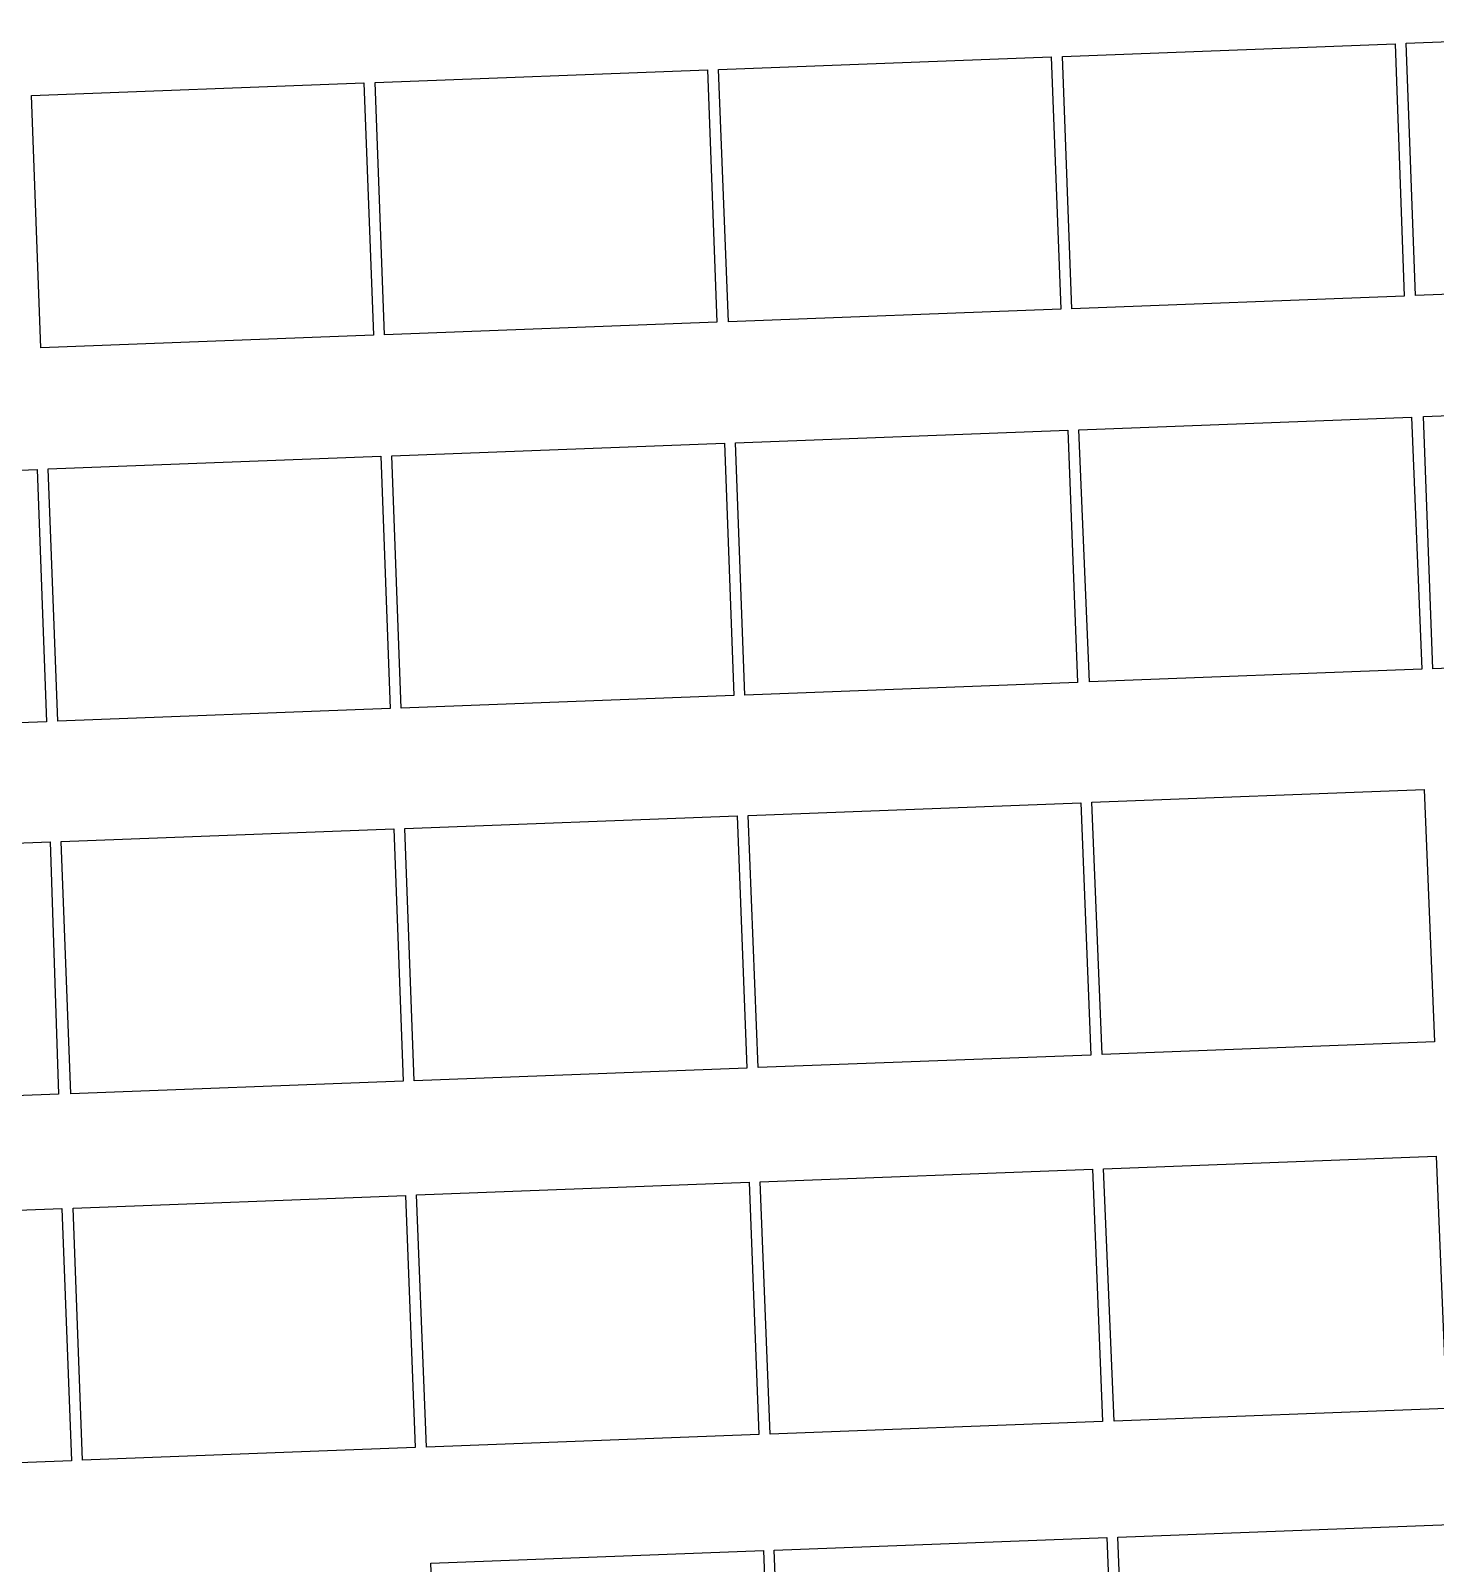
# Model space of a CAD drawing. Header units: metres. Extents: x 1956498 to 1957612, y 2277909 to 2278547.
# Drawn here: x 1956561.57 to 1956593.42, y 2278179.68 to 2278214.42 of the extents above; entities that cross this region are included whole.
import ezdxf

# ---------------------------------------------------------------- set-up
doc = ezdxf.new("R2010")
doc.units = ezdxf.units.M
doc.layers.add('PVcase PV Modules (full frames)', color=142, linetype='Continuous')

# ---------------------------------------------------------------- blocks, each defined once
blk = doc.blocks.new('3P6@20DEG F FX ID1 PVBlock')
at = {"color": 0, "transparency": 33554687}
blk.add_polyline3d([(0, 0, 2.084), (7.54, 0.287, 2.084), (7.757, -5.433, 0), (0.218, -5.72, 0)], close=True, dxfattribs=at)

msp = doc.modelspace()

# ---------------------------------------------------------------- block references
at = {"layer": 'PVcase PV Modules (full frames)', "color": 144, "true_color": 0x007ca5, "transparency": 33554687, "extrusion": (0.000841149, 3.20196e-05, 1), "rotation": 359.9999992284186}
msp.add_blockref('3P6@20DEG F FX ID1 PVBlock', (1956591.544, 2278214.064, 2335.687), dxfattribs=at)
at = {"layer": 'PVcase PV Modules (full frames)', "color": 144, "true_color": 0x007ca5, "transparency": 33554687, "extrusion": (0.003008, 0.000114508, 0.999995), "rotation": 359.9999901321771}
msp.add_blockref('3P6@20DEG F FX ID1 PVBlock', (1956574.253, 2278213.082, 6763.449), dxfattribs=at)
at = {"layer": 'PVcase PV Modules (full frames)', "color": 144, "true_color": 0x007ca5, "transparency": 33554687, "extrusion": (-0.002048, -7.79677e-05, 0.999998), "rotation": 359.99999542513}
msp.add_blockref('3P6@20DEG F FX ID1 PVBlock', (1956574.332, 2278213.273, -3568.121), dxfattribs=at)
at = {"layer": 'PVcase PV Modules (full frames)', "color": 144, "true_color": 0x007ca5, "transparency": 33554687, "extrusion": (0.001918, 7.30301e-05, 0.999998), "rotation": 359.999995986218}
msp.add_blockref('3P6@20DEG F FX ID1 PVBlock', (1956564.59, 2278212.923, 4537.008), dxfattribs=at)
at = {"layer": 'PVcase PV Modules (full frames)', "color": 144, "true_color": 0x007ca5, "transparency": 33554687, "extrusion": (0.000927096, 3.52913e-05, 1), "rotation": 359.9999990626855}
msp.add_blockref('3P6@20DEG F FX ID1 PVBlock', (1956560.173, 2278212.864, 2511.308), dxfattribs=at)
at = {"layer": 'PVcase PV Modules (full frames)', "color": 144, "true_color": 0x007ca5, "transparency": 33554687, "extrusion": (0.004044, 0.000153929, 0.999992), "rotation": 359.9999821682471}
msp.add_blockref('3P6@20DEG F FX ID1 PVBlock', (1956574.656, 2278204.336, 8879.306), dxfattribs=at)
at = {"layer": 'PVcase PV Modules (full frames)', "color": 144, "true_color": 0x007ca5, "transparency": 33554687, "extrusion": (0.001047, 3.98526e-05, 0.999999), "rotation": 359.9999988047395}
msp.add_blockref('3P6@20DEG F FX ID1 PVBlock', (1956575.83, 2278204.974, 2755.877), dxfattribs=at)
at = {"layer": 'PVcase PV Modules (full frames)', "color": 144, "true_color": 0x007ca5, "transparency": 33554687, "extrusion": (-0.008963, -0.000341192, 0.99996), "rotation": 359.9999123894011}
msp.add_blockref('3P6@20DEG F FX ID1 PVBlock', (1956512.292, 2278199.473, -17697.608), dxfattribs=at)
at = {"layer": 'PVcase PV Modules (full frames)', "color": 144, "true_color": 0x007ca5, "transparency": 33554687, "extrusion": (0.002362, 8.99136e-05, 0.999997), "rotation": 359.999993915846}
msp.add_blockref('3P6@20DEG F FX ID1 PVBlock', (1956562.841, 2278204.305, 5443.002), dxfattribs=at)
at = {"layer": 'PVcase PV Modules (full frames)', "color": 144, "true_color": 0x007ca5, "transparency": 33554687, "extrusion": (0.001335, 5.08078e-05, 0.999999), "rotation": 359.9999980572805}
msp.add_blockref('3P6@20DEG F FX ID1 PVBlock', (1956559.4, 2278204.321, 3343.928), dxfattribs=at)
at = {"layer": 'PVcase PV Modules (full frames)', "color": 144, "true_color": 0x007ca5, "transparency": 33554687, "extrusion": (0.002913, 0.000110904, 0.999996), "rotation": 359.9999907436068}
msp.add_blockref('3P6@20DEG F FX ID1 PVBlock', (1956544.073, 2278203.477, 6569.671), dxfattribs=at)
at = {"layer": 'PVcase PV Modules (full frames)', "color": 144, "true_color": 0x007ca5, "transparency": 33554687, "extrusion": (-0.00841, -0.00032014, 0.999965), "rotation": 359.9999228677055}
msp.add_blockref('3P6@20DEG F FX ID1 PVBlock', (1956521.639, 2278191.744, -16567.84), dxfattribs=at)
at = {"layer": 'PVcase PV Modules (full frames)', "color": 144, "true_color": 0x007ca5, "transparency": 33554687, "extrusion": (-0.00349, -0.000132859, 0.999994), "rotation": 359.9999867159489}
msp.add_blockref('3P6@20DEG F FX ID1 PVBlock', (1956568.084, 2278195.789, -6515.082), dxfattribs=at)
at = {"layer": 'PVcase PV Modules (full frames)', "color": 144, "true_color": 0x007ca5, "transparency": 33554687, "extrusion": (0.001846, 7.02899e-05, 0.999998), "rotation": 359.9999962817829}
msp.add_blockref('3P6@20DEG F FX ID1 PVBlock', (1956557.786, 2278195.738, 4389.334), dxfattribs=at)
at = {"layer": 'PVcase PV Modules (full frames)', "color": 144, "true_color": 0x007ca5, "transparency": 33554687, "extrusion": (0.001085, 4.1286e-05, 0.999999), "rotation": 359.9999987172144}
msp.add_blockref('3P6@20DEG F FX ID1 PVBlock', (1956568.232, 2278196.223, 2832.497), dxfattribs=at)
at = {"layer": 'PVcase PV Modules (full frames)', "color": 144, "true_color": 0x007ca5, "transparency": 33554687, "extrusion": (0.014995, 0.000570825, 0.999887), "rotation": 359.9997547670146}
msp.add_blockref('3P6@20DEG F FX ID1 PVBlock', (1956325.208, 2278178.273, 31256.297), dxfattribs=at)
at = {"layer": 'PVcase PV Modules (full frames)', "color": 144, "true_color": 0x007ca5, "transparency": 33554687, "extrusion": (-0.009077, -0.000345532, 0.999959), "rotation": 359.9999101466423}
msp.add_blockref('3P6@20DEG F FX ID1 PVBlock', (1956510.905, 2278182.563, -17931.111), dxfattribs=at)
at = {"layer": 'PVcase PV Modules (full frames)', "color": 144, "true_color": 0x007ca5, "transparency": 33554687, "extrusion": (-0.002203, -8.38555e-05, 0.999998), "rotation": 359.9999947080854}
msp.add_blockref('3P6@20DEG F FX ID1 PVBlock', (1956566.935, 2278187.712, -3885.031), dxfattribs=at)
at = {"layer": 'PVcase PV Modules (full frames)', "color": 144, "true_color": 0x007ca5, "transparency": 33554687, "extrusion": (-0.004402, -0.000167555, 0.99999), "rotation": 359.9999788717074}
msp.add_blockref('3P6@20DEG F FX ID1 PVBlock', (1956561.877, 2278186.954, -8377.763), dxfattribs=at)
at = {"layer": 'PVcase PV Modules (full frames)', "color": 144, "true_color": 0x007ca5, "transparency": 33554687, "extrusion": (0.000108752, 4.13982e-06, 1)}
msp.add_blockref('3P6@20DEG F FX ID1 PVBlock', (1956562.452, 2278187.729, 838.283), dxfattribs=at)
at = {"layer": 'PVcase PV Modules (full frames)', "color": 144, "true_color": 0x007ca5, "transparency": 33554687, "extrusion": (-0.000842414, -3.20678e-05, 1), "rotation": 359.9999992260948}
msp.add_blockref('3P6@20DEG F FX ID1 PVBlock', (1956554.566, 2278187.402, -1105.221), dxfattribs=at)
at = {"layer": 'PVcase PV Modules (full frames)', "color": 144, "true_color": 0x007ca5, "transparency": 33554687, "extrusion": (-0.00584, -0.000222304, 0.999983), "rotation": 359.9999628083427}
msp.add_blockref('3P6@20DEG F FX ID1 PVBlock', (1956556.467, 2278177.813, -11316.832), dxfattribs=at)
at = {"layer": 'PVcase PV Modules (full frames)', "color": 144, "true_color": 0x007ca5, "transparency": 33554687, "extrusion": (-0.003848, -0.000146488, 0.999993), "rotation": 359.9999838507142}
msp.add_blockref('3P6@20DEG F FX ID1 PVBlock', (1956566.323, 2278178.938, -7247.242), dxfattribs=at)
at = {"layer": 'PVcase PV Modules (full frames)', "color": 144, "true_color": 0x007ca5, "transparency": 33554687, "extrusion": (-0.002428, -9.2432e-05, 0.999997), "rotation": 359.9999935702432}
msp.add_blockref('3P6@20DEG F FX ID1 PVBlock', (1956566.376, 2278179.287, -4345.686), dxfattribs=at)

doc.saveas('drawing.dxf')
